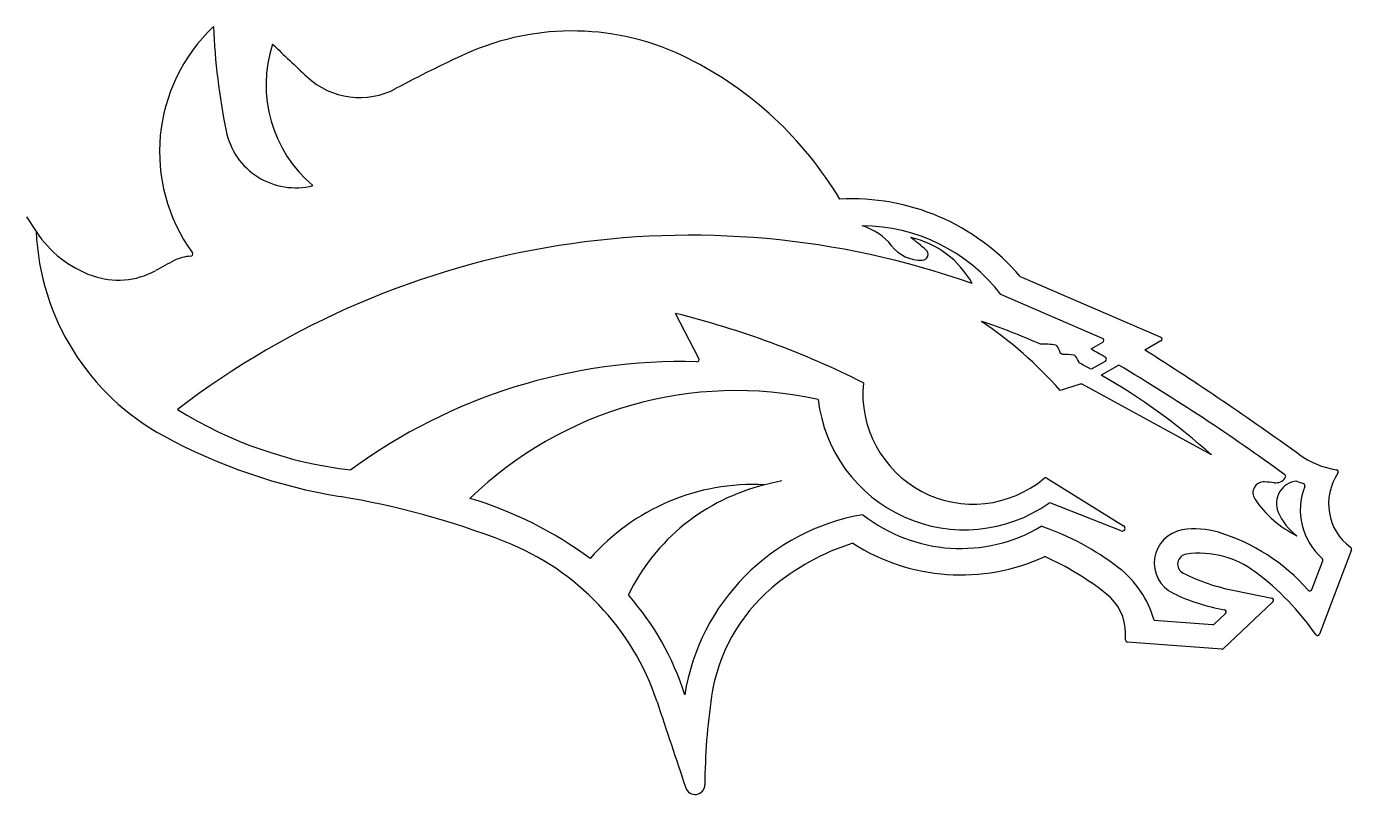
# Model space of a CAD drawing. Extents: x -0.1 to 12, y 0 to 7.
import ezdxf

# ---------------------------------------------------------------- set-up
doc = ezdxf.new("R2010")
doc.units = 0
doc.header["$MEASUREMENT"] = 0
doc.layers.add('WHITE', color=7, linetype='Continuous')

msp = doc.modelspace()

# ---------------------------------------------------------------- linework, layer by layer
at = {"layer": 'WHITE', "linetype": 'Continuous'}
for p, q in [((-0.093902, 5.257799), (-0.005902, 5.124099)), ((8.962797, 4.7157), (10.2441, 4.1635)), ((9.714497, 4.151599), (8.786797, 4.551299)), ((6.035197, 3.967499), (5.822597, 4.378399)), ((9.609397, 4.054699), (9.716497, 4.115799)), ((10.2461, 4.1278), (10.1006, 4.0447)), ((9.618597, 3.875699), (9.739498, 3.944699)), ((9.860999, 3.907899), (9.702499, 3.817299)), ((9.511399, 3.734699), (9.329198, 3.676499)), ((10.707, 3.089299), (9.527099, 3.733199)), ((6.630497, 2.816899), (6.623797, 2.824299)), ((6.791999, 2.8543), (6.636499, 2.816499)), ((9.206398, 2.878399), (9.906297, 2.443999)), ((9.882497, 2.396699), (9.243097, 2.650799)), ((11.982, 2.2241), (11.6929, 1.4562)), ((11.6227, 1.863499), (11.7206, 2.123599)), ((10.9177, 1.8525), (11.257, 1.7855)), ((11.2669, 1.7513), (10.816, 1.3248)), ((10.1839, 1.582099), (10.7173, 1.542599)), ((10.7325, 1.547999), (10.835, 1.644899)), ((9.923996, 1.402901), (9.923996, 1.464501)), ((10.8008, 1.319401), (9.942597, 1.382901))]:
    msp.add_line(p, q, dxfattribs=at)
for centre, radius, start, end in [((2.687897, 5.852699), 1.568757, 133.3572, 215.9597), ((7.542497, 7.222899), 5.936042, 182.2167, 191.4767), ((4.880797, 4.596799), 2.35601, 63.37296, 114.3045), ((3.286397, 6.4598), 1.196539, 161.8618, 229.97), ((25.1509, 30.8154), 33.23045, 226.1967, 226.942), ((8.047997, -2.4162), 10.05103, 114.3047, 118.341), ((4.424097, 3.685999), 3.374854, 30.92882, 63.37193), ((2.942997, 7.0485), 0.7027, 226.9376, 298.3449), ((2.358597, 6.1704), 0.646421, 191.4751, 284.1652), ((7.428997, 3.407999), 2.015598, 40.45053, 93.12559), ((2.221697, 5.2211), 2.229737, 182.4933, 241.466), ((0.848097, 5.686099), 1.02233, 213.3481, 250.4129), ((5.960197, -2.5902), 7.681488, 70.48682, 127.5099), ((7.521597, 3.583199), 1.593094, 37.42233, 89.95683), ((7.380697, 4.675899), 0.520088, 37.846, 74.14388), ((8.060797, 5.204299), 0.341149, 217.8441, 271.7637), ((7.783196, 4.242099), 0.847449, 28.7788, 77.48073), ((6.066297, 2.571099), 3.139075, 49.5064, 52.73768), ((8.069597, 4.917299), 0.054026, 271.8032, 49.43319), ((6.592797, -5.3399), 11.51337, 117.6305, 118.6025), ((1.414097, 4.553199), 0.346739, 91.90034, 117.6292), ((1.401897, 4.919799), 0.020012, 272.0045, 35.8381), ((0.742497, 5.389299), 0.707228, 250.4121, 298.5982), ((3.889897, -3.4782), 8.090827, 63.23321, 76.17982), ((6.746898, -1.3179), 5.925075, 66.08817, 71.67178), ((6.507198, 1.181399), 3.766856, 41.48183, 56.06398), ((9.706597, 4.133199), 0.020019, 299.6384, 66.76343), ((10.2362, 4.1451), 0.020024, 299.7813, 66.76384), ((9.171998, 3.402899), 0.696096, 80.4822, 91.93465), ((9.283799, 4.069699), 0.019974, 31.45751, 80.49052), ((9.023998, 3.910799), 0.324469, 18.45172, 31.45133), ((6.746898, -1.318), 5.925082, 63.96342, 64.13425), ((9.362897, 3.447799), 0.558207, 80.56634, 91.56036), ((9.451098, 3.978799), 0.019974, 36.23864, 80.49052), ((9.254797, 3.834199), 0.26377, 20.80514, 36.36594), ((0.170998, -12.4172), 18.98429, 59.7332, 60.18729), ((-4.945503, -19.6932), 28.10468, 54.17685, 57.63172), ((5.877397, -1.1592), 5.099398, 88.43241, 126.2497), ((6.017397, 3.958299), 0.020006, 268.5679, 27.3328), ((6.746898, -1.318), 5.925094, 61.22585, 62.29708), ((9.608597, 3.892999), 0.01996, 241.2521, 300.0301), ((9.729598, 3.962099), 0.020019, 299.6384, 59.8259), ((0.170998, -12.4171), 18.98427, 53.82886, 59.30798), ((8.535597, 3.647599), 1.006691, 174.4078, 310.0271), ((6.746899, -1.318), 5.925106, 48.05929, 60.07761), ((6.375897, 0.185799), 3.489798, 77.64678, 134.0736), ((9.517499, 3.715599), 0.020047, 61.38953, 107.7138), ((3.291897, 6.729999), 3.801094, 238.0937, 263.5077), ((8.455997, 3.749599), 1.342509, 186.6216, 304.9046), ((3.593897, 7.744701), 5.102296, 241.4655, 260.6494), ((11.974, 3.7462), 0.803293, 234.173, 260.8672), ((11.3637, 2.8919), 0.02, 323.1301, 53.93073), ((12.2674, 2.6444), 0.493126, 145.7267, 233.6437), ((11.8433, 2.9334), 0.019958, 325.7558, 80.77366), ((6.527897, 0.849499), 1.970068, 87.01472, 138.8836), ((7.0794, 0.992899), 1.876613, 103.6512, 154.0685), ((9.195898, 2.861499), 0.020012, 58.14745, 130.1355), ((11.1848, 2.744099), 0.100151, 86.16716, 213.9281), ((11.0765, 1.115099), 1.73282, 83.32862, 86.19473), ((11.2907, 2.946599), 0.11125, 263.3413, 323.1506), ((11.5019, 2.647699), 0.203112, 94.80112, 202.9431), ((11.7146, 3.410999), 0.606132, 247.7299, 253.643), ((12.1054, 2.587299), 0.589434, 158.5452, 228.5352), ((11.5382, 2.810199), 0.019981, 338.5713, 73.46493), ((1.550897, -4.662098), 7.47154, 68.67322, 80.64899), ((2.928597, -0.7133), 3.555777, 53.49911, 73.33347), ((11.923, 3.240899), 0.989975, 213.9389, 243.8309), ((7.862999, 0.591199), 1.981742, 99.67954, 170.9184), ((8.4201, 3.677499), 1.440787, 231.8352, 300.7162), ((9.235697, 2.632199), 0.020017, 68.30489, 125.0396), ((11.7902, 2.769799), 0.516262, 202.9494, 233.9514), ((8.3858, 0.157299), 2.408092, 52.24355, 71.34686), ((9.892297, 2.421399), 0.026584, 248.359, 58.22306), ((10.5605, 1.695599), 0.720184, 73.00433, 99.59966), ((3.407496, 0.093401), 2.366491, 18.40049, 68.67202), ((10.4914, 2.104099), 0.3059, 99.59792, 243.8119), ((10.2484, 0.674699), 1.787692, 41.42141, 73.00237), ((8.065997, 0.269001), 2.111047, 107.3406, 130.3313), ((8.422897, 3.8286), 1.832462, 237.4434, 294.6406), ((10.4906, 2.0945), 0.09184, 97.75954, 243.4073), ((10.5937, 1.3372), 0.856159, 53.13813, 97.75338), ((11.9632, 2.2312), 0.02002, 339.31, 53.53077), ((8.083797, -0.292598), 2.692028, 51.7261, 65.80952), ((9.2938, 1.329699), 0.92521, 15.83142, 52.24451), ((11.7019, 2.130599), 0.019967, 339.4775, 48.65284), ((11.2756, 3.6656), 1.84811, 243.4488, 258.8335), ((9.613096, 0.0293), 2.490761, 34.82769, 53.13883), ((3.4983, 0.142499), 2.525387, 17.55028, 41.42817), ((7.739497, 0.653501), 1.606648, 130.3298, 171.4987), ((9.470096, 1.464501), 0.4539, 0, 51.71866), ((11.1004, 3.341999), 1.685533, 243.8059, 260.579), ((11.6039, 1.870599), 0.01998, 221.3478, 339.3103), ((11.2531, 1.7659), 0.019984, 313.3859, 78.7463), ((10.8213, 1.659399), 0.019948, 313.375, 80.82063), ((10.7188, 1.562499), 0.019956, 265.6894, 313.374), ((11.6742, 1.4632), 0.019967, 214.6401, 339.4775), ((9.944097, 1.402801), 0.019956, 179.7149, 265.6894), ((10.8023, 1.3393), 0.019948, 265.689, 313.375), ((11.6829, 0.064401), 5.593711, 171.5021, 179.8003), ((264.2594, 86.8681), 272.5399, 198.4002, 198.5741), ((5.999997, 0.084201), 0.0892, 198.5568, 359.8073)]:
    msp.add_arc(centre, radius, start, end, dxfattribs=at)

doc.saveas('drawing.dxf')
